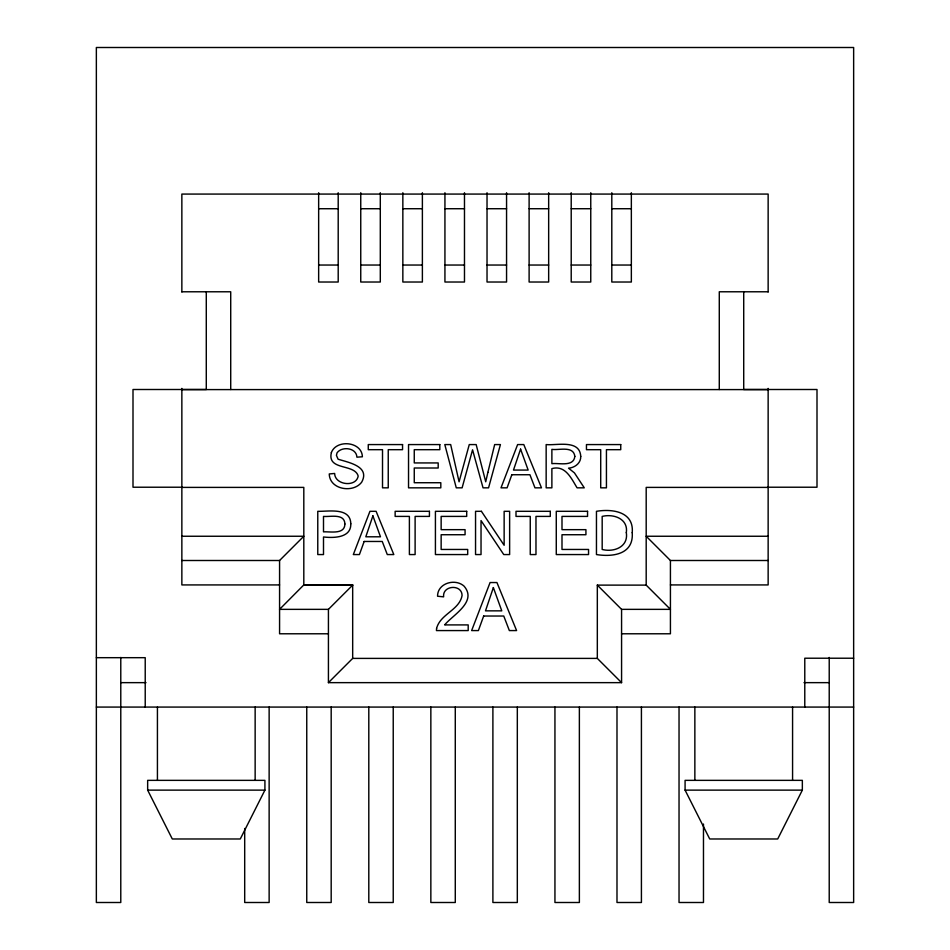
<?xml version="1.0" encoding="UTF-8"?>
<svg xmlns="http://www.w3.org/2000/svg" width="950" height="950" viewBox="0 0 950 950"><rect width="100%" height="100%" fill="white"/><g stroke="black" fill="none" stroke-linecap="round" stroke-linejoin="round"><path stroke-width="1.43" d="M264.919 790.127L240.279 838.981L172.294 838.981L147.654 790.127L147.654 780.354L264.919 780.354L264.919 790.127L147.654 790.127M802.346 790.127L777.706 838.981L709.721 838.981L685.081 790.127L685.081 780.354L802.346 780.354L802.346 790.127L685.081 790.127M303.81 584.927L279.573 609.354L328.427 609.354L352.676 585.117L303.81 584.927L352.676 584.927L352.676 658.398L328.427 682.646L328.427 609.354M328.427 633.781L279.573 633.781L279.573 560.5L303.81 536.251L181.854 536.251M181.854 389.595L768.146 389.595M318.654 208.727L338.2 208.727M360.751 208.727L380.297 208.727M402.848 208.727L422.382 208.727M444.933 208.727L464.479 208.727M487.029 208.727L506.564 208.727M529.114 208.727L548.661 208.727M571.211 208.727L590.758 208.727M611.8 208.727L631.346 208.727M318.654 265.038L338.2 265.038M360.751 265.038L380.297 265.038M402.848 265.038L422.382 265.038M444.933 265.038L464.479 265.038M487.029 265.038L506.564 265.038M529.114 265.038L548.661 265.038M571.211 265.038L590.758 265.038M611.8 265.038L631.346 265.038M181.854 291.781L230.719 291.781L230.719 389.5M768.146 291.781L719.281 291.781L719.281 389.5M181.854 487.219L133 487.219L133 389.5L206.281 389.5L206.281 291.781M768.146 487.219L817 487.219L817 389.5L743.719 389.5L743.719 291.781M181.854 487.397L303.81 487.397L303.81 585.117L352.676 585.117M768.146 487.397L646.19 487.397L646.19 585.117L670.427 609.354L621.573 609.354L597.324 585.117L646.19 585.117M768.146 536.251L646.19 536.251L670.427 560.5L768.146 560.5M181.854 560.5L279.573 560.5M279.573 584.927L181.854 584.927L181.854 388.407M670.427 584.927L768.146 584.927L768.146 388.407M621.573 633.781L670.427 633.781L670.427 560.5M96.354 657.685L145.219 657.685L145.219 707.073M853.646 658.219L804.781 658.219L804.781 707.073M352.676 658.398L597.324 658.398L621.573 682.646L621.573 609.354M120.781 682.646L146.003 682.646M328.427 682.646L621.573 682.646M803.997 682.646L829.219 682.646M96.354 707.073L853.646 707.073M829.219 657.447L829.219 902.5L853.646 902.5L853.646 47.5L96.354 47.5L96.354 902.5L120.781 902.5L120.781 657.447M792.573 707.073L792.573 780.354M768.146 291.983L768.146 194.073L181.854 194.073L181.854 291.983M703.475 824.03L703.475 902.5L679.036 902.5L679.036 707.073M694.854 707.073L694.854 780.354M641.416 707.073L641.416 902.5L616.989 902.5L616.989 707.073M631.346 192.743L631.346 282.019L611.8 282.019L611.8 192.743M597.324 585.117L597.324 658.398M590.758 192.743L590.758 282.019L571.211 282.019L571.211 192.743M579.369 707.073L579.369 902.5L554.942 902.5L554.942 707.073M548.661 192.743L548.661 282.019L529.114 282.019L529.114 192.743M517.322 707.073L517.322 902.5L492.896 902.5L492.896 707.073M506.564 192.743L506.564 282.019L487.029 282.019L487.029 192.743M464.479 192.743L464.479 282.019L444.933 282.019L444.933 192.743M455.276 707.073L455.276 902.5L430.849 902.5L430.849 707.073M422.382 192.743L422.382 282.019L402.848 282.019L402.848 192.743M393.229 707.073L393.229 902.5L368.802 902.5L368.802 707.073M380.297 192.743L380.297 282.019L360.751 282.019L360.751 192.743M338.2 192.743L338.2 282.019L318.654 282.019L318.654 192.743M331.182 707.073L331.182 902.5L306.755 902.5L306.755 707.073M269.135 707.073L269.135 902.5L244.696 902.5L244.696 828.471M255.146 707.073L255.146 780.354M157.427 707.073L157.427 780.354M626.323 532.617C628.568 546.891 613.938 552.544 602.181 549.456L602.181 516.408C613.462 513.57 628.377 518.7 626.323 532.617M632.225 532.701C633.816 554.218 613.189 557.222 596.457 554.562L596.457 511.314C612.287 508.642 634.137 511.587 632.225 532.701M436.584 628.484L436.442 630.574L468.196 630.574L468.196 624.91L444.636 624.91C453.055 614.733 477.411 601.801 464.099 586.174C455.276 578.111 437.463 583.039 437.558 596.232L443.626 596.861C442.237 585.212 462.021 583.882 462.068 595.543C459.396 610.197 440.111 614.08 436.584 628.484M350.799 523.818C351.239 538.056 333.462 538.116 323.499 536.976L323.499 554.562L317.775 554.562L317.775 511.314C328.367 511.634 350.503 507.027 350.799 523.818M580.735 456.38C581.044 463.066 574.762 467.792 568.551 468.16L574.441 472.898L584.274 487.837L577.077 487.837C571.401 478.562 565.345 464.776 551.879 468.623L551.879 487.837L546.155 487.837L546.155 444.576C556.724 445.669 579.868 439.209 580.735 456.38M574.833 456.38C573.729 467.21 558.695 462.733 551.879 463.671L551.879 449.362C558.802 450.49 573.562 445.491 574.833 456.38M331.372 452.592C326.931 470.927 354.801 463.386 358.174 476.093C356.179 487.599 334.839 485.129 334.649 473.468L329.258 473.943C329.531 489.701 353.293 493.478 361.713 482.125C370.346 466.308 348.472 462.472 338.105 459.218L336.431 455.383L337.024 452.889C341.774 446.049 356.511 447.593 356.903 457.176L362.389 456.772C361.962 441.429 336.359 439.09 331.372 452.592M344.897 523.996C344.743 534.85 330.208 531.394 323.499 531.869L323.499 516.408C330.315 517.061 344.577 513.131 344.897 523.996M487.884 472.376L485.723 481.793L476.164 444.576L469.264 444.576L459.076 481.793L450.668 444.576L444.802 444.576L456.273 487.837L462.116 487.837L472.566 449.801L483.039 487.837L488.561 487.837L500.424 444.576L494.665 444.576L487.884 472.376M372.899 515.85L365.809 536.798L380.475 536.798L372.899 515.85M520.576 449.124L513.487 470.072L528.153 470.072L520.576 449.124M493.359 587.587L485.497 610.85L501.778 610.85L493.359 587.587M364.159 541.464L359.409 554.562L353.329 554.562L369.942 511.314L376.105 511.314L393.811 554.562L387.291 554.562L382.244 541.464L364.159 541.464M511.836 474.739L507.086 487.837L501.006 487.837L517.619 444.576L523.783 444.576L541.488 487.837L534.969 487.837L529.922 474.739L511.836 474.739M483.669 616.028L478.384 630.574L471.639 630.574L490.081 582.54L496.933 582.54L516.598 630.574L509.354 630.574L503.749 616.028L483.669 616.028M402.551 444.576L368.267 444.576L368.267 449.683L382.517 449.683L382.517 487.837L388.241 487.837L388.241 449.683L402.551 449.683L402.551 444.576M439.814 444.576L408.536 444.576L408.536 487.837L440.812 487.837L440.812 482.731L414.259 482.731L414.259 468.006L438.188 468.006L438.188 462.935L414.259 462.935L414.259 449.683L439.814 449.683L439.814 444.576M620.742 444.576L586.459 444.576L586.459 449.683L600.709 449.683L600.709 487.837L606.433 487.837L606.433 449.683L620.742 449.683L620.742 444.576M429.424 511.314L395.141 511.314L395.141 516.408L409.391 516.408L409.391 554.562L415.114 554.562L415.114 516.408L429.424 516.408L429.424 511.314M466.699 511.314L435.421 511.314L435.421 554.562L467.697 554.562L467.697 549.456L441.144 549.456L441.144 534.731L465.072 534.731L465.072 529.661L441.144 529.661L441.144 516.408L466.699 516.408L466.699 511.314M481.412 511.314L475.546 511.314L475.546 554.562L481.032 554.562L481.032 520.576L503.749 554.562L509.628 554.562L509.628 511.314L504.141 511.314L504.141 545.276L481.412 511.314M550.288 511.314L516.004 511.314L516.004 516.408L530.254 516.408L530.254 554.562L535.978 554.562L535.978 516.408L550.288 516.408L550.288 511.314M587.551 511.314L556.273 511.314L556.273 554.562L588.549 554.562L588.549 549.456L561.996 549.456L561.996 534.731L585.924 534.731L585.924 529.661L561.996 529.661L561.996 516.408L587.551 516.408L587.551 511.314"/></g></svg>
